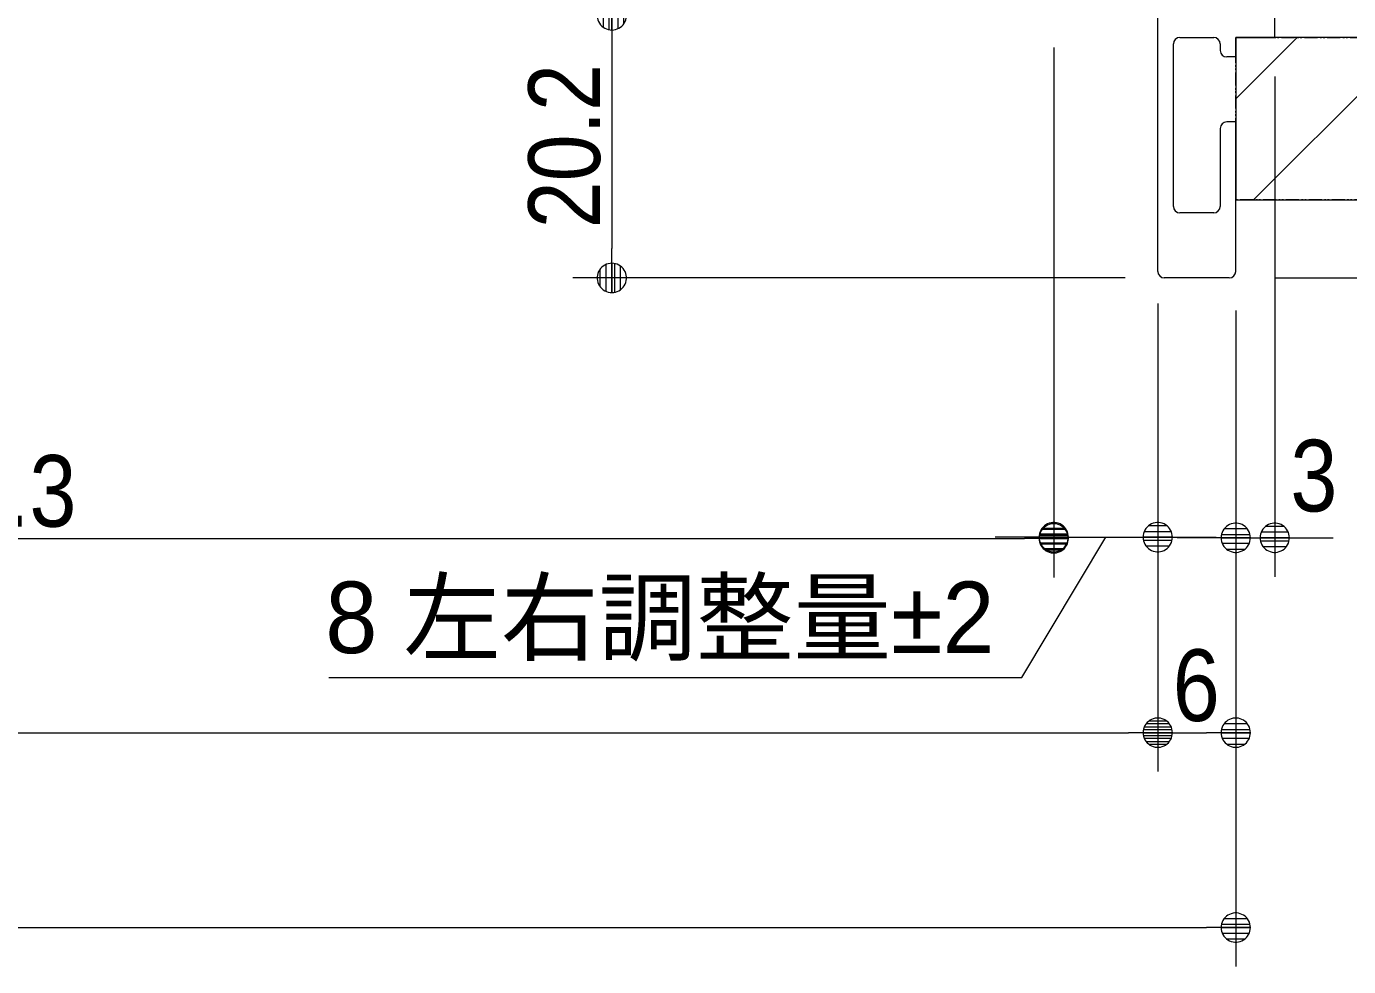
# Model space of a CAD drawing. Units: millimetres, scale not verified. Extents: x -4547 to 4547, y -2284 to 2284.
# Drawn here: x -2071 to -1562, y 727 to 1089 of the extents above; entities that cross this region are included whole.
import ezdxf
from ezdxf.enums import TextEntityAlignment as Align

# ---------------------------------------------------------------- set-up
doc = ezdxf.new("R2010")
doc.units = ezdxf.units.MM
doc.header["$LTSCALE"] = 20
doc.linetypes.add('CHAIN1', pattern=[8, 5, -1, 1, -1])
doc.linetypes.add('DOUBLE_CHAIN1', pattern=[8.8, 5, -1, 0.6, -0.6, 0.6, -1])
for name, color, linetype, lineweight in [('0-0_3一般', 7, 'Continuous', 9), ('0-1_2寸法-2', 7, 'Continuous', 9), ('0-2_0', 7, 'Continuous', 9), ('0-4_2寸法-1', 7, 'Continuous', 9)]:
    doc.layers.add(name, color=color, linetype=linetype, lineweight=lineweight)
doc.styles.add('ＭＳ Ｐゴシック', font='')
doc.styles.get('ＭＳ Ｐゴシック').set_extended_font_data('MS PGothic')

# ---------------------------------------------------------------- blocks, each defined once
blk = doc.blocks.new('_Dot')
at = {"layer": '0-2_0'}
for p, q in [((-10, 0), (-20, 0)), ((9.78, 2), (-9.78, 2)), ((7.99, 6), (-7.99, 6)), ((9.16, -3.98), (-9.16, -3.98)), ((6, -7.98), (-6, -7.98))]:
    blk.add_line(p, q, dxfattribs=at)
for points in [[(10, 0), (9.92, 1.25), (9.69, 2.49), (9.3, 3.68), (8.76, 4.82), (8.09, 5.88), (7.29, 6.85), (6.37, 7.71), (5.36, 8.44), (4.26, 9.05), (3.09, 9.51), (1.87, 9.82), (0.63, 9.98), (-0.63, 9.98), (-1.87, 9.82), (-3.09, 9.51), (-4.26, 9.05), (-5.36, 8.44), (-6.37, 7.71), (-7.29, 6.85), (-8.09, 5.88), (-8.76, 4.82), (-9.3, 3.68), (-9.69, 2.49), (-9.92, 1.25), (-10, 0), (0, 0)], [(-10, 0), (-9.92, -1.25), (-9.69, -2.49), (-9.3, -3.68), (-8.76, -4.82), (-8.09, -5.88), (-7.29, -6.85), (-6.37, -7.71), (-5.36, -8.44), (-4.26, -9.05), (-3.09, -9.51), (-1.87, -9.82), (-0.63, -9.98), (0.63, -9.98), (1.87, -9.82), (3.09, -9.51), (4.26, -9.05), (5.36, -8.44), (6.37, -7.71), (7.29, -6.85), (8.09, -5.88), (8.76, -4.82), (9.3, -3.68), (9.69, -2.49), (9.92, -1.25), (10, 0), (0, 0)]]:
    blk.add_lwpolyline(points, close=True, dxfattribs=at)
blk = doc.blocks.new('グループ-84')
at = {"layer": '0-0_3一般', "linetype": 'DOUBLE_CHAIN1'}
for p, q in [((-5300, 20440), (-5300, 21690)), ((-5300, 21690), (993.9, 21690)), ((993.9, 20440), (-5300, 20440))]:
    blk.add_line(p, q, dxfattribs=at)
at = {"layer": '0-0_3一般'}
for p, q in [((-5300, 21217.6), (-4827.6, 21690)), ((-5163.2, 20440), (-3913.2, 21690))]:
    blk.add_line(p, q, dxfattribs=at)
blk.add_lwpolyline([(993.9, 21690), (-5300, 21690), (-5300, 20440), (993.9, 20440)], close=True, dxfattribs=at)
blk = doc.blocks.new('グループ-86')
at = {"layer": '0-0_3一般'}
for p, q in [((-7150, 26990), (-7150, 26890)), ((-5000, 27040), (-7100, 27040)), ((-5000, 21690), (-5000, 27040)), ((-5900, 26840), (-7100, 26840)), ((-5700, 26840), (-5120, 26840)), ((-5700, 25530), (-5700, 26840)), ((-5900, 21990), (-5654.8, 21990)), ((-5900, 19890), (-5900, 21990)), ((-5730, 21690), (-5470, 21690)), ((-5780, 20390), (-5780, 21640)), ((-5420, 21640), (-5420, 21590)), ((-5300, 21540), (-5370, 21540)), ((-5420, 20990), (-5420, 20390)), ((-5300, 21040), (-5370, 21040)), ((-5300, 19890), (-5300, 21040)), ((-5470, 20340), (-5730, 20340)), ((-5350, 19840), (-5850, 19840))]:
    blk.add_line(p, q, dxfattribs=at)
at = {"layer": '0-0_3一般', "linetype": 'CHAIN1'}
for p, q in [((-5580, 25377), (-5580, 25223)), ((-5657, 25300), (-5503, 25300)), ((-5979, 23660), (-4479, 23660)), ((-5580, 22097), (-5580, 21943)), ((-5503, 22020), (-5657, 22020))]:
    blk.add_line(p, q, dxfattribs=at)
at = {"layer": '0-0_3一般'}
for points in [[(-5654.8, 25330), (-5900, 25330), (-5900, 26840)], [(-5700, 25530), (-5120, 25530), (-5120, 26840)], [(-5505.2, 21990), (-5200, 21990), (-5200, 25330), (-5505.2, 25330)], [(-5300, 21540), (-5300, 21690), (-5000, 21690)]]:
    blk.add_lwpolyline(points, dxfattribs=at)
for centre, radius, start, end in [((-7100, 26990), 50, 90, 180), ((-7100, 26890), 50, 180, 270), ((-5654.8, 25350), 20, 270, 326.25101), ((-5580, 25300), 70, 90, 146.25101), ((-5580, 25300), 70, 33.74899, 90), ((-5505.2, 25350), 20, 213.74899, 270), ((-5654.8, 21970), 20, 33.74899, 90), ((-5580, 22020), 70, 213.74899, 270), ((-5580, 22020), 70, 270, 326.25101), ((-5505.2, 21970), 20, 90, 146.25101), ((-5730, 21640), 50, 90, 180), ((-5470, 21640), 50, 0, 90), ((-5370, 21590), 50, 180, 270), ((-5370, 20990), 50, 90, 180), ((-5730, 20390), 50, 180, 270), ((-5470, 20390), 50, 270, 0), ((-5850, 19890), 50, 180, 270), ((-5350, 19890), 50, 270, 0)]:
    blk.add_arc(centre, radius, start, end, dxfattribs=at)
blk = doc.blocks.new('グループ-99')
at = {"layer": '0-0_3一般'}
for name in ['グループ-84', 'グループ-86']:
    blk.add_blockref(name, (0, 0), dxfattribs=at)
blk = doc.blocks.new('グループ-108')
at = {"layer": '0-0_3一般'}
blk.add_blockref('グループ-99', (0, 0), dxfattribs=at)

msp = doc.modelspace()

# ---------------------------------------------------------------- linework, layer by layer
at = {"layer": '0-1_2寸法-2'}
for p, q in [((-1675.63, 1080.69), (-1675.63, 877.22)), ((-1590.62, 1069.5), (-1590.62, 877)), ((-1635.63, 982.19), (-1635.63, 877.22)), ((-1605.62, 979.5), (-1605.62, 877)), ((-1686.88, 892.22), (-1698.14, 892.22)), ((-1675.63, 892.22), (-1635.63, 892.22)), ((-1616.88, 892), (-1628.14, 892)), ((-1624.37, 892.22), (-1613.11, 892.22)), ((-1605.62, 892), (-1590.62, 892)), ((-1579.37, 892), (-1568.11, 892))]:
    msp.add_line(p, q, dxfattribs=at)
msp.add_lwpolyline([(-1954.43, 838.18), (-1687.92, 838.18), (-1655.63, 892.22)], dxfattribs=at)
at = {"layer": '0-4_2寸法-1'}
for p, q in [((-1845.62, 1081.74), (-1845.62, 1003.26)), ((-1675.62, 1078), (-1675.62, 876.77)), ((-1648.12, 992), (-1860.62, 992)), ((-1590.63, 992), (-1464.48, 992)), ((-1635.63, 977), (-1635.63, 802)), ((-1605.63, 977), (-1605.63, 802)), ((-2586.82, 891.77), (-1686.88, 891.77)), ((-1635.63, 877), (-1635.63, 802)), ((-3426.87, 817), (-1646.88, 817)), ((-1624.37, 817), (-1616.88, 817)), ((-1605.63, 802), (-1605.63, 727)), ((-3456.87, 742), (-1616.88, 742))]:
    msp.add_line(p, q, dxfattribs=at)

# ---------------------------------------------------------------- block references
at = {"layer": '0-0_3一般', "xscale": 0.05, "yscale": 0.05}
msp.add_blockref('グループ-108', (-1340.62, 0), dxfattribs=at)
at = {"layer": '0-1_2寸法-2', "xscale": 0.5627563, "yscale": 0.5627563}
for p in [(-1675.63, 892.22), (-1605.62, 892)]:
    msp.add_blockref('_Dot', p, dxfattribs=at)
at = {"layer": '0-1_2寸法-2', "xscale": 0.5627563, "yscale": 0.5627563, "rotation": 180}
for p in [(-1635.63, 892.22), (-1590.62, 892)]:
    msp.add_blockref('_Dot', p, dxfattribs=at)
at = {"layer": '0-4_2寸法-1', "xscale": 0.5627563, "yscale": 0.5627563}
for p, rotation in [((-1845.62, 1093), 90), ((-1845.62, 992), 270), ((-1635.63, 817), 180)]:
    msp.add_blockref('_Dot', p, dxfattribs=dict(at, rotation=rotation))
for p in [(-1675.62, 891.77), (-1635.63, 817), (-1605.63, 817), (-1605.63, 742)]:
    msp.add_blockref('_Dot', p, dxfattribs=at)

# ---------------------------------------------------------------- texts
at = {"layer": '0-1_2寸法-2', "style": 'ＭＳ Ｐゴシック', "width": 0.9}
msp.add_text('3', height=27.57, dxfattribs=at).set_placement((-1584.61, 893.86), align=Align.BOTTOM_LEFT)
at = {"layer": '0-1_2寸法-2', "style": 'ＭＳ Ｐゴシック'}
msp.add_text('8 左右調整量±2', height=27.51, dxfattribs=at).set_placement((-1955.83, 839.36), align=Align.BOTTOM_LEFT)
at = {"layer": '0-4_2寸法-1', "style": 'ＭＳ Ｐゴシック', "width": 0.9}
msp.add_text('20.2', height=27.57, rotation=90, dxfattribs=at).set_placement((-1841.91, 1011.09), align=Align.BOTTOM_LEFT)
for s, p in [('DW = 767.3', (-2223.88, 887.98)), ('6', (-1629.85, 813.21))]:
    msp.add_text(s, height=27.57, dxfattribs=at).set_placement(p, align=Align.BOTTOM_LEFT)

doc.saveas('drawing.dxf')
